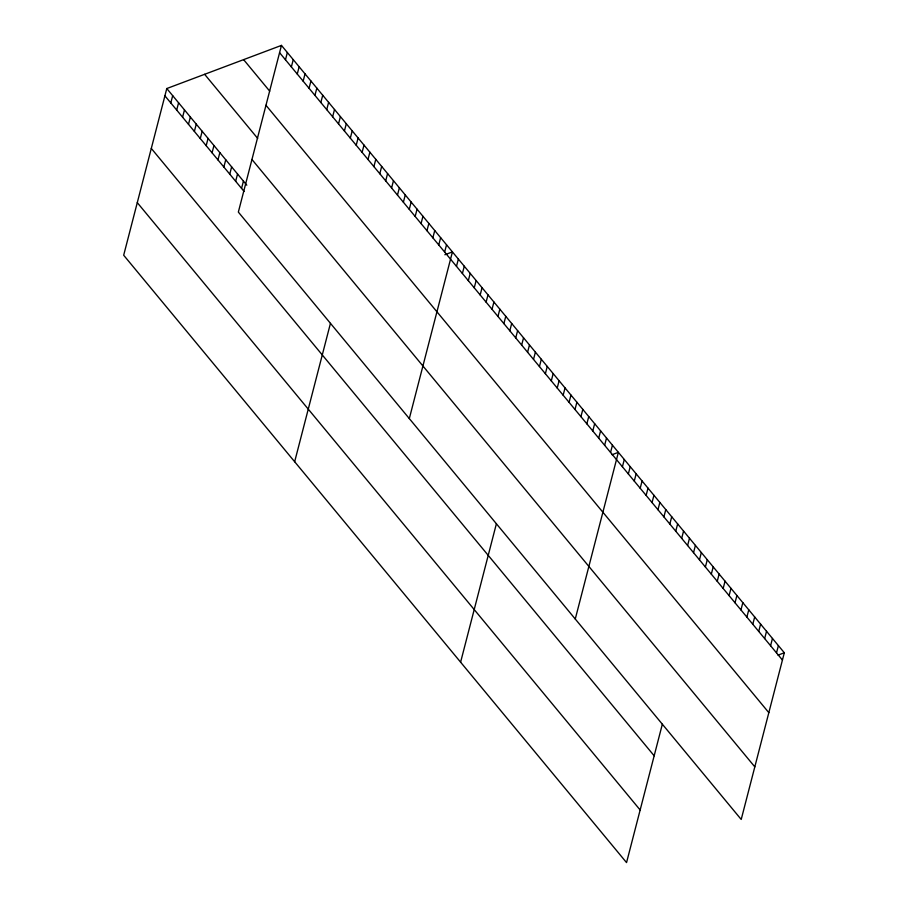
<?xml version="1.0" encoding="UTF-8"?>
<svg xmlns="http://www.w3.org/2000/svg" width="908" height="908" viewBox="0 0 908 908"><rect width="100%" height="100%" fill="white"/><g stroke="black" fill="none" stroke-linecap="round" stroke-linejoin="round"><path stroke-width="1.36" d="M281.457 45.4L238.35 212.086L741.212 819.459L784.319 652.773L281.457 45.4L166.788 88.541L123.681 255.227L626.543 862.6L662.329 724.244M170.806 102.945L172.69 95.669M176.697 110.072L178.581 102.786M182.599 117.189L184.472 109.913M188.489 124.305L190.374 117.03M194.38 131.433L196.264 124.146M200.282 138.549L202.166 131.274M206.173 145.677L208.057 138.391M212.075 152.794L213.959 145.518M217.965 159.91L219.849 152.635M223.867 167.038L225.752 159.751M229.758 174.154L231.642 166.879M235.66 181.282L237.533 173.996M241.551 188.399L243.435 181.123M285.464 59.803L287.348 52.516M291.366 66.92L293.239 59.644M297.256 74.047L299.141 66.761M303.147 81.164L305.031 73.888M309.049 88.28L310.933 81.005M314.94 95.408L316.824 88.121M320.842 102.525L322.726 95.249M326.732 109.652L328.617 102.366M332.634 116.769L334.519 109.493M338.525 123.885L340.409 116.61M344.427 131.013L346.3 123.726M350.318 138.13L352.202 130.854M356.208 145.257L358.093 137.971M362.11 152.374L363.995 145.087M368.001 159.49L369.885 152.215M294.657 461.729L330.444 323.373M373.903 166.618L375.787 159.331M379.794 173.734L381.678 166.459M385.696 180.862L387.58 173.576M391.586 187.979L393.47 180.692M397.477 195.095L399.361 187.82M403.379 202.223L405.263 194.936M409.27 209.339L411.154 202.064M415.172 216.456L417.056 209.181M421.062 223.584L422.946 216.297M426.964 230.7L428.848 223.425M432.855 237.828L434.739 230.541M438.757 244.944L440.63 237.669M444.648 252.061L446.532 244.785M409.315 418.588L452.422 251.902L444.863 254.751M456.474 266.35L458.358 259.064M462.399 273.501L464.283 266.226M468.324 280.663L470.208 273.376M474.248 287.825L476.132 280.538M480.173 294.975L482.057 287.7M486.098 302.137L487.982 294.862M492.034 309.299L493.918 302.012M497.959 316.449L499.843 309.174M503.883 323.611L505.767 316.336M509.808 330.773L511.692 323.486M515.733 337.924L517.617 330.648M521.657 345.085L523.541 337.81M527.593 352.247L529.477 344.961M533.518 359.398L535.402 352.122M460.606 662.17L496.381 523.803M539.443 366.56L541.327 359.284M545.367 373.721L547.252 366.435M551.292 380.883L553.176 373.597M557.217 388.034L559.101 380.758M563.153 395.196L565.037 387.909M569.078 402.358L570.962 395.071M575.002 409.508L576.886 402.233M580.927 416.67L582.811 409.394M586.852 423.832L588.736 416.545M592.788 430.982L594.661 423.707M598.712 438.144L600.597 430.869M604.637 445.306L606.521 438.019M610.562 452.456L612.446 445.181M575.263 619.018L618.371 452.343L612.06 454.715M622.411 466.78L624.295 459.493M628.347 473.931L630.22 466.655M634.272 481.092L636.156 473.817M640.197 488.254L642.081 480.968M646.121 495.416L648.006 488.129M652.046 502.567L653.93 495.291M657.971 509.729L659.855 502.442M663.907 516.89L665.78 509.604M669.832 524.041L671.716 516.765M675.756 531.203L677.64 523.927M681.681 538.365L683.565 531.078M687.606 545.515L689.49 538.24M693.53 552.677L695.415 545.402M699.466 559.839L701.339 552.552M705.391 566.989L707.275 559.714M711.316 574.151L713.2 566.876M717.241 581.313L719.125 574.026M723.165 588.463L725.049 581.188M729.09 595.625L730.974 588.35M735.026 602.787L736.899 595.5M740.951 609.949L742.835 602.662M746.875 617.1L748.76 609.824M752.8 624.261L754.684 616.975M758.725 631.423L760.609 624.136M764.65 638.574L766.534 631.298M770.586 645.736L772.458 638.46M776.51 652.897L778.394 645.611M778.008 655.145L784.319 652.773M279.573 52.675L782.435 660.048M243.616 59.633L269.721 91.175M265.965 105.283L768.826 712.655M204.629 74.308L257.69 138.402M251.947 159.479L754.809 766.851M166.788 88.541L246.806 185.187M164.904 95.828L244.082 191.452M151.307 148.435L654.169 755.796M137.29 202.632L640.151 809.993"/></g></svg>
